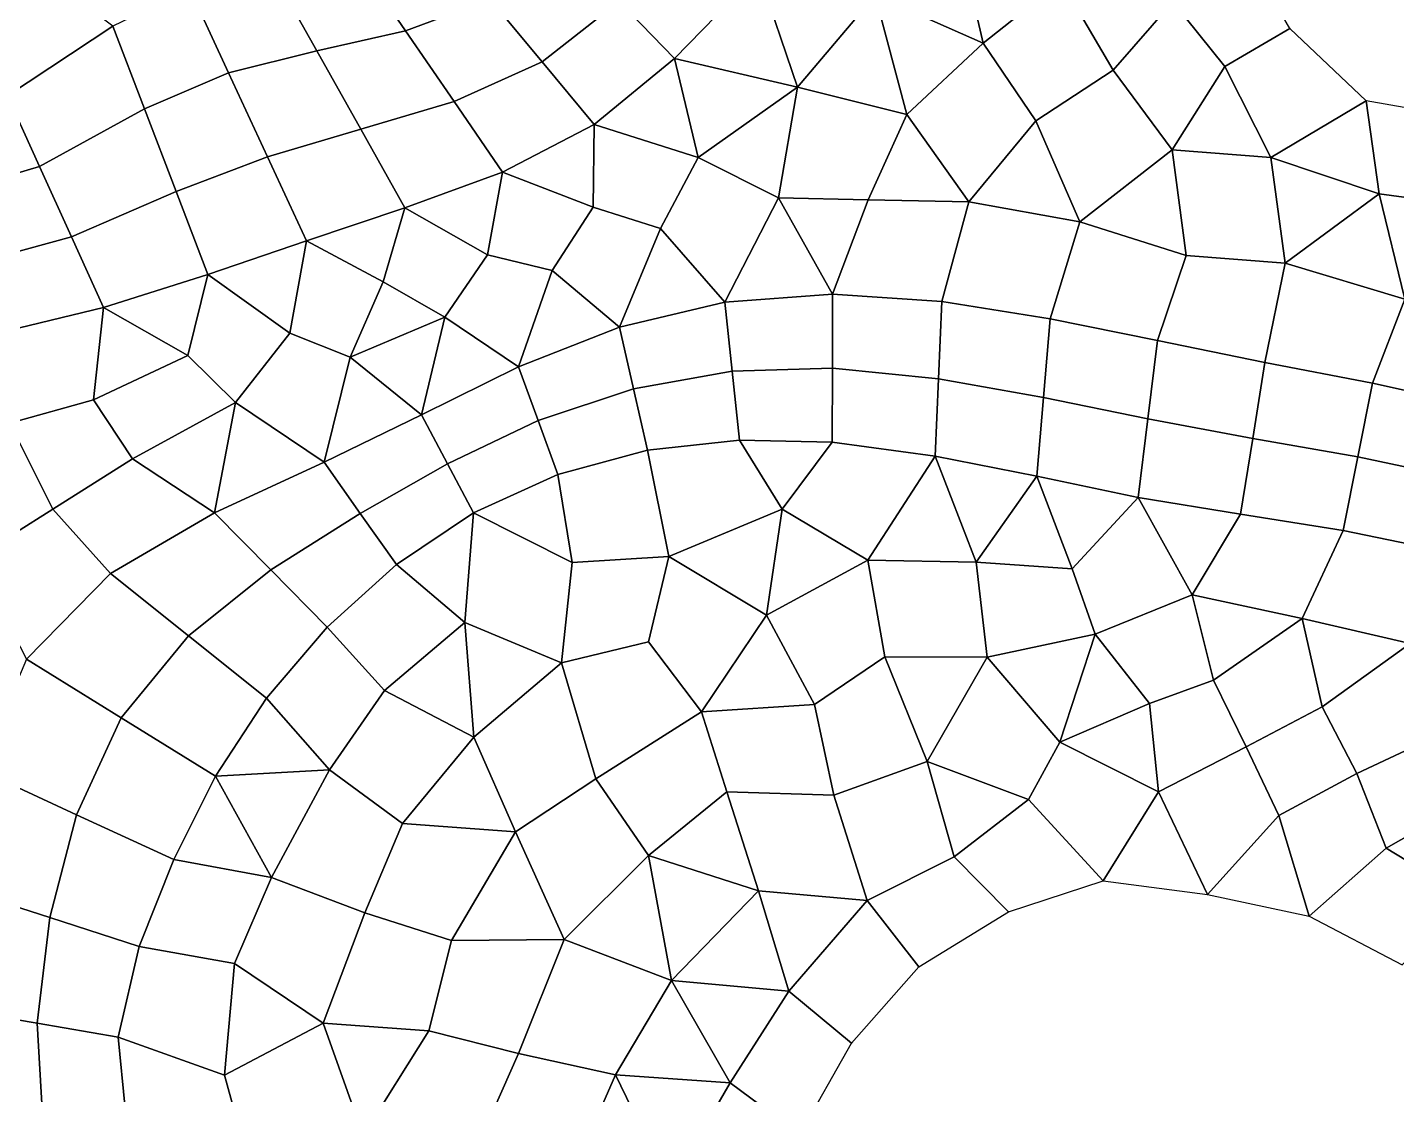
# Model space of a CAD drawing. Extents: x 380707 to 407438, y 6452841 to 6483357.
# Drawn here: x 397686 to 397881.3, y 6456480 to 6456632.3 of the extents above; entities that cross this region are included whole.
import ezdxf

# ---------------------------------------------------------------- set-up
doc = ezdxf.new("R2010")
doc.units = 0
for name, color, linetype in [('MESH_BOUND', 25, 'CONTINUOUS'), ('MESH_ELEMS', 18, 'CONTINUOUS'), ('MESH_NODES', 18, 'CONTINUOUS')]:
    doc.layers.add(name, color=color, linetype=linetype)

msp = doc.modelspace()

# ---------------------------------------------------------------- linework, layer by layer
at = {"layer": 'MESH_BOUND', "color": 25}
for points in [[(397866.105, 6456632.09, 0.313), (397859.949, 6456642.78, 0.251)], [(397876.98, 6456621.77, 0.216), (397866.105, 6456632.09, 0.313)], [(397891.352, 6456619.25, 0.274), (397876.98, 6456621.77, 0.216)], [(397825.981, 6456506.04, 1.334), (397839.489, 6456510.49, 1.379)], [(397839.489, 6456510.49, 1.379), (397854.354, 6456508.54, 0.911)], [(397854.354, 6456508.54, 0.911), (397868.858, 6456505.46, 0.708)], [(397813.192, 6456498.22, 0.614), (397825.981, 6456506.04, 1.334)], [(397868.858, 6456505.46, 0.708), (397882.133, 6456498.49, 0.506)], [(397803.576, 6456487.34, 0.458), (397813.192, 6456498.22, 0.614)], [(397796.225, 6456474.27, 0.373), (397803.576, 6456487.34, 0.458)]]:
    msp.add_polyline3d(points, dxfattribs=at)
at = {"layer": 'MESH_ELEMS', "color": 178}
for points in [[(397822.364, 6456630.04, 0.395), (397818.197, 6456648.15, 0.324), (397806.963, 6456636.88, 0.34), (397822.364, 6456630.04, 0.395)], [(397828.017, 6456649.09, 0.308), (397818.197, 6456648.15, 0.324), (397822.364, 6456630.04, 0.395), (397833.476, 6456638.84, 0.37)], [(397790.328, 6456640.15, 0.284), (397781.739, 6456648.03, -0.763), (397770.422, 6456635.94, -0.791), (397778.322, 6456627.84, 0.497)], [(397744.591, 6456645.2, -0.614), (397733.081, 6456641.86, -0.185), (397739.984, 6456631.77, -1.537), (397752.023, 6456636.28, -1.696)], [(397849.421, 6456635.92, 0.288), (397843.845, 6456645.88, 0.274), (397833.476, 6456638.84, 0.37), (397840.896, 6456626.16, 0.268)], [(397762.523, 6456644.03, -1.715), (397752.023, 6456636.28, -1.696), (397759.455, 6456627.35, -0.819), (397770.422, 6456635.94, -0.791)], [(397859.949, 6456642.78, 0.251), (397849.421, 6456635.92, 0.288), (397856.833, 6456626.68, 0.337), (397866.105, 6456632.09, 0.313)], [(397686.385, 6456641.36, -0.156), (397673.703, 6456635.24, -0.147), (397683.191, 6456622.5, -0.675), (397698.225, 6456632.45, -0.568)], [(397733.081, 6456641.86, -0.185), (397721.029, 6456640.09, -0.152), (397727.309, 6456628.91, -1.254), (397739.984, 6456631.77, -1.537)], [(397721.029, 6456640.09, -0.152), (397709.199, 6456637.76, -0.353), (397714.739, 6456625.77, -1.225), (397727.309, 6456628.91, -1.254)], [(397795.873, 6456623.76, 0.699), (397790.328, 6456640.15, 0.284), (397778.322, 6456627.84, 0.497), (397795.873, 6456623.76, 0.699)], [(397790.328, 6456640.15, 0.284), (397795.873, 6456623.76, 0.699), (397806.963, 6456636.88, 0.34), (397790.328, 6456640.15, 0.284)], [(397829.857, 6456618.92, 0.397), (397840.896, 6456626.16, 0.268), (397833.476, 6456638.84, 0.37), (397822.364, 6456630.04, 0.395)], [(397709.199, 6456637.76, -0.353), (397698.225, 6456632.45, -0.568), (397702.742, 6456620.65, -1.238), (397714.739, 6456625.77, -1.225)], [(397795.873, 6456623.76, 0.699), (397811.468, 6456619.83, 0.369), (397806.963, 6456636.88, 0.34), (397795.873, 6456623.76, 0.699)], [(397806.963, 6456636.88, 0.34), (397811.468, 6456619.83, 0.369), (397822.364, 6456630.04, 0.395), (397806.963, 6456636.88, 0.34)], [(397752.023, 6456636.28, -1.696), (397739.984, 6456631.77, -1.537), (397746.887, 6456621.69, -1.154), (397759.455, 6456627.35, -0.819)], [(397770.422, 6456635.94, -0.791), (397759.455, 6456627.35, -0.819), (397766.887, 6456618.43, 0.184), (397778.322, 6456627.84, 0.497)], [(397856.833, 6456626.68, 0.337), (397849.421, 6456635.92, 0.288), (397840.896, 6456626.16, 0.268), (397849.327, 6456614.8, 0.333)], [(397702.742, 6456620.65, -1.238), (397698.225, 6456632.45, -0.568), (397683.191, 6456622.5, -0.675), (397687.759, 6456612.44, -1.474)], [(397739.984, 6456631.77, -1.537), (397727.309, 6456628.91, -1.254), (397733.588, 6456617.73, -1.467), (397746.887, 6456621.69, -1.154)], [(397866.105, 6456632.09, 0.313), (397856.833, 6456626.68, 0.337), (397863.407, 6456613.7, 0.329), (397876.98, 6456621.77, 0.216)], [(397727.309, 6456628.91, -1.254), (397714.739, 6456625.77, -1.225), (397720.28, 6456613.78, -1.851), (397733.588, 6456617.73, -1.467)], [(397811.468, 6456619.83, 0.369), (397820.318, 6456607.37, 0.429), (397829.857, 6456618.92, 0.397), (397822.364, 6456630.04, 0.395)], [(397759.455, 6456627.35, -0.819), (397746.887, 6456621.69, -1.154), (397753.79, 6456611.61, 0.299), (397766.887, 6456618.43, 0.184)], [(397781.73, 6456613.71, 0.68), (397778.322, 6456627.84, 0.497), (397766.887, 6456618.43, 0.184), (397781.73, 6456613.71, 0.68)], [(397795.873, 6456623.76, 0.699), (397778.322, 6456627.84, 0.497), (397781.73, 6456613.71, 0.68), (397795.873, 6456623.76, 0.699)], [(397856.833, 6456626.68, 0.337), (397849.327, 6456614.8, 0.333), (397863.407, 6456613.7, 0.329), (397856.833, 6456626.68, 0.337)], [(397714.739, 6456625.77, -1.225), (397702.742, 6456620.65, -1.238), (397707.259, 6456608.84, -1.835), (397720.28, 6456613.78, -1.851)], [(397849.327, 6456614.8, 0.333), (397840.896, 6456626.16, 0.268), (397829.857, 6456618.92, 0.397), (397836.133, 6456604.54, 0.378)], [(397795.873, 6456623.76, 0.699), (397781.73, 6456613.71, 0.68), (397793.156, 6456607.96, 0.581), (397795.873, 6456623.76, 0.699)], [(397805.952, 6456607.67, 0.454), (397811.468, 6456619.83, 0.369), (397795.873, 6456623.76, 0.699), (397793.156, 6456607.96, 0.581)], [(397687.759, 6456612.44, -1.474), (397683.191, 6456622.5, -0.675), (397665.998, 6456616.98, -0.642), (397671.241, 6456607.53, -1.454)], [(397746.887, 6456621.69, -1.154), (397733.588, 6456617.73, -1.467), (397739.868, 6456606.54, 0.129), (397753.79, 6456611.61, 0.299)], [(397863.407, 6456613.7, 0.329), (397878.844, 6456608.5, 0.307), (397876.98, 6456621.77, 0.216), (397863.407, 6456613.7, 0.329)], [(397878.844, 6456608.5, 0.307), (397893.271, 6456606.58, 0.434), (397891.352, 6456619.25, 0.274), (397876.98, 6456621.77, 0.216)], [(397707.259, 6456608.84, -1.835), (397702.742, 6456620.65, -1.238), (397687.759, 6456612.44, -1.474), (397692.328, 6456602.37, -1.715)], [(397805.952, 6456607.67, 0.454), (397820.318, 6456607.37, 0.429), (397811.468, 6456619.83, 0.369), (397805.952, 6456607.67, 0.454)], [(397820.318, 6456607.37, 0.429), (397836.133, 6456604.54, 0.378), (397829.857, 6456618.92, 0.397), (397820.318, 6456607.37, 0.429)], [(397733.588, 6456617.73, -1.467), (397720.28, 6456613.78, -1.851), (397725.82, 6456601.79, 0.196), (397739.868, 6456606.54, 0.129)], [(397766.887, 6456618.43, 0.184), (397753.79, 6456611.61, 0.299), (397766.716, 6456606.6, 0.369), (397766.887, 6456618.43, 0.184)], [(397766.716, 6456606.6, 0.369), (397776.343, 6456603.56, 0.37), (397781.73, 6456613.71, 0.68), (397766.887, 6456618.43, 0.184)], [(397720.28, 6456613.78, -1.851), (397707.259, 6456608.84, -1.835), (397711.777, 6456597.03, -0.197), (397725.82, 6456601.79, 0.196)], [(397776.343, 6456603.56, 0.37), (397785.492, 6456593.05, -0.274), (397793.156, 6456607.96, 0.581), (397781.73, 6456613.71, 0.68)], [(397836.133, 6456604.54, 0.378), (397851.317, 6456599.72, 0.253), (397849.327, 6456614.8, 0.333), (397836.133, 6456604.54, 0.378)], [(397863.407, 6456613.7, 0.329), (397849.327, 6456614.8, 0.333), (397851.317, 6456599.72, 0.253), (397865.444, 6456598.63, 0.24)], [(397878.844, 6456608.5, 0.307), (397863.407, 6456613.7, 0.329), (397865.444, 6456598.63, 0.24), (397878.844, 6456608.5, 0.307)], [(397692.328, 6456602.37, -1.715), (397687.759, 6456612.44, -1.474), (397671.241, 6456607.53, -1.454), (397676.484, 6456598.07, -1.566)], [(397751.662, 6456599.82, 0.207), (397753.79, 6456611.61, 0.299), (397739.868, 6456606.54, 0.129), (397751.662, 6456599.82, 0.207)], [(397753.79, 6456611.61, 0.299), (397751.662, 6456599.82, 0.207), (397760.869, 6456597.6, 0.17), (397766.716, 6456606.6, 0.369)], [(397711.777, 6456597.03, -0.197), (397707.259, 6456608.84, -1.835), (397692.328, 6456602.37, -1.715), (397696.897, 6456592.31, 0.132)], [(397785.492, 6456593.05, -0.274), (397800.891, 6456594.19, -0.527), (397793.156, 6456607.96, 0.581), (397785.492, 6456593.05, -0.274)], [(397805.952, 6456607.67, 0.454), (397793.156, 6456607.96, 0.581), (397800.891, 6456594.19, -0.527), (397805.952, 6456607.67, 0.454)], [(397816.477, 6456593.14, -0.286), (397820.318, 6456607.37, 0.429), (397805.952, 6456607.67, 0.454), (397800.891, 6456594.19, -0.527)], [(397831.912, 6456590.7, -0.256), (397836.133, 6456604.54, 0.378), (397820.318, 6456607.37, 0.429), (397816.477, 6456593.14, -0.286)], [(397878.844, 6456608.5, 0.307), (397865.444, 6456598.63, 0.24), (397882.496, 6456593.51, 0.211), (397878.844, 6456608.5, 0.307)], [(397893.271, 6456606.58, 0.434), (397878.844, 6456608.5, 0.307), (397882.496, 6456593.51, 0.211), (397893.271, 6456606.58, 0.434)], [(397725.82, 6456601.79, 0.196), (397736.757, 6456595.97, 0.139), (397739.868, 6456606.54, 0.129), (397725.82, 6456601.79, 0.196)], [(397751.662, 6456599.82, 0.207), (397739.868, 6456606.54, 0.129), (397736.757, 6456595.97, 0.139), (397745.568, 6456590.94, 0.036)], [(397776.343, 6456603.56, 0.37), (397766.716, 6456606.6, 0.369), (397760.869, 6456597.6, 0.17), (397770.481, 6456589.48, -0.182)], [(397785.492, 6456593.05, -0.274), (397776.343, 6456603.56, 0.37), (397770.481, 6456589.48, -0.182), (397785.492, 6456593.05, -0.274)], [(397847.236, 6456587.61, -0.209), (397851.317, 6456599.72, 0.253), (397836.133, 6456604.54, 0.378), (397831.912, 6456590.7, -0.256)], [(397696.897, 6456592.31, 0.132), (397692.328, 6456602.37, -1.715), (397676.484, 6456598.07, -1.566), (397681.727, 6456588.62, -0.089)], [(397723.445, 6456588.62, 0.133), (397725.82, 6456601.79, 0.196), (397711.777, 6456597.03, -0.197), (397723.445, 6456588.62, 0.133)], [(397736.757, 6456595.97, 0.139), (397725.82, 6456601.79, 0.196), (397723.445, 6456588.62, 0.133), (397732.06, 6456585.22, 0.091)], [(397751.662, 6456599.82, 0.207), (397745.568, 6456590.94, 0.036), (397756.105, 6456583.82, -0.156), (397760.869, 6456597.6, 0.17)], [(397851.317, 6456599.72, 0.253), (397847.236, 6456587.61, -0.209), (397862.543, 6456584.44, -0.235), (397865.444, 6456598.63, 0.24)], [(397760.869, 6456597.6, 0.17), (397756.105, 6456583.82, -0.156), (397770.481, 6456589.48, -0.182), (397760.869, 6456597.6, 0.17)], [(397877.899, 6456581.52, -0.05), (397882.496, 6456593.51, 0.211), (397865.444, 6456598.63, 0.24), (397862.543, 6456584.44, -0.235)], [(397711.777, 6456597.03, -0.197), (397696.897, 6456592.31, 0.132), (397708.938, 6456585.45, 0.113), (397711.777, 6456597.03, -0.197)], [(397708.938, 6456585.45, 0.113), (397715.725, 6456578.74, 0.058), (397723.445, 6456588.62, 0.133), (397711.777, 6456597.03, -0.197)], [(397745.568, 6456590.94, 0.036), (397736.757, 6456595.97, 0.139), (397732.06, 6456585.22, 0.091), (397745.568, 6456590.94, 0.036)], [(397800.866, 6456583.63, -0.791), (397800.891, 6456594.19, -0.527), (397785.492, 6456593.05, -0.274), (397786.55, 6456583.22, -0.665)], [(397815.987, 6456582.11, -0.594), (397816.477, 6456593.14, -0.286), (397800.891, 6456594.19, -0.527), (397800.866, 6456583.63, -0.791)], [(397894.384, 6456577.85, -0.129), (397898.417, 6456590.49, 0.093), (397882.496, 6456593.51, 0.211), (397877.899, 6456581.52, -0.05)], [(397695.454, 6456579.12, 0.097), (397696.897, 6456592.31, 0.132), (397681.727, 6456588.62, -0.089), (397683.551, 6456575.78, 0.11)], [(397708.938, 6456585.45, 0.113), (397696.897, 6456592.31, 0.132), (397695.454, 6456579.12, 0.097), (397708.938, 6456585.45, 0.113)], [(397786.55, 6456583.22, -0.665), (397785.492, 6456593.05, -0.274), (397770.481, 6456589.48, -0.182), (397772.471, 6456580.7, -0.583)], [(397830.963, 6456579.47, -0.511), (397831.912, 6456590.7, -0.256), (397816.477, 6456593.14, -0.286), (397815.987, 6456582.11, -0.594)], [(397745.568, 6456590.94, 0.036), (397732.06, 6456585.22, 0.091), (397742.236, 6456577, -0.331), (397745.568, 6456590.94, 0.036)], [(397745.568, 6456590.94, 0.036), (397742.236, 6456577, -0.331), (397756.105, 6456583.82, -0.156), (397745.568, 6456590.94, 0.036)], [(397772.471, 6456580.7, -0.583), (397770.481, 6456589.48, -0.182), (397756.105, 6456583.82, -0.156), (397758.892, 6456576.16, -0.497)], [(397845.86, 6456576.41, -0.491), (397847.236, 6456587.61, -0.209), (397831.912, 6456590.7, -0.256), (397830.963, 6456579.47, -0.511)], [(397715.725, 6456578.74, 0.058), (397728.343, 6456570.22, -0.13), (397732.06, 6456585.22, 0.091), (397723.445, 6456588.62, 0.133)], [(397860.813, 6456573.62, -0.574), (397862.543, 6456584.44, -0.235), (397847.236, 6456587.61, -0.209), (397845.86, 6456576.41, -0.491)], [(397701.044, 6456570.7, 0.061), (397715.725, 6456578.74, 0.058), (397708.938, 6456585.45, 0.113), (397695.454, 6456579.12, 0.097)], [(397742.236, 6456577, -0.331), (397732.06, 6456585.22, 0.091), (397728.343, 6456570.22, -0.13), (397742.236, 6456577, -0.331)], [(397758.892, 6456576.16, -0.497), (397756.105, 6456583.82, -0.156), (397742.236, 6456577, -0.331), (397745.94, 6456570.01, -0.399)], [(397800.84, 6456573.06, 0.297), (397800.866, 6456583.63, -0.791), (397786.55, 6456583.22, -0.665), (397787.609, 6456573.39, 0.201)], [(397815.498, 6456571.08, -0.018), (397815.987, 6456582.11, -0.594), (397800.866, 6456583.63, -0.791), (397800.84, 6456573.06, 0.297)], [(397875.796, 6456571.01, -0.5), (397877.899, 6456581.52, -0.05), (397862.543, 6456584.44, -0.235), (397860.813, 6456573.62, -0.574)], [(397787.609, 6456573.39, 0.201), (397786.55, 6456583.22, -0.665), (397772.471, 6456580.7, -0.583), (397774.462, 6456571.92, 0.036)], [(397830.014, 6456568.25, -0.056), (397830.963, 6456579.47, -0.511), (397815.987, 6456582.11, -0.594), (397815.498, 6456571.08, -0.018)], [(397774.462, 6456571.92, 0.036), (397772.471, 6456580.7, -0.583), (397758.892, 6456576.16, -0.497), (397761.678, 6456568.49, -0.106)], [(397892.134, 6456567.5, -0.251), (397894.384, 6456577.85, -0.129), (397877.899, 6456581.52, -0.05), (397875.796, 6456571.01, -0.5)], [(397689.652, 6456563.52, 0.074), (397701.044, 6456570.7, 0.061), (397695.454, 6456579.12, 0.097), (397683.551, 6456575.78, 0.11)], [(397701.044, 6456570.7, 0.061), (397712.709, 6456563, -0.049), (397715.725, 6456578.74, 0.058), (397701.044, 6456570.7, 0.061)], [(397712.709, 6456563, -0.049), (397728.343, 6456570.22, -0.13), (397715.725, 6456578.74, 0.058), (397712.709, 6456563, -0.049)], [(397844.484, 6456565.2, -0.073), (397845.86, 6456576.41, -0.491), (397830.963, 6456579.47, -0.511), (397830.014, 6456568.25, -0.056)], [(397745.94, 6456570.01, -0.399), (397742.236, 6456577, -0.331), (397728.343, 6456570.22, -0.13), (397733.514, 6456562.91, -0.626)], [(397761.678, 6456568.49, -0.106), (397758.892, 6456576.16, -0.497), (397745.94, 6456570.01, -0.399), (397749.644, 6456563.02, 0.024)], [(397859.082, 6456562.8, 0.003), (397860.813, 6456573.62, -0.574), (397845.86, 6456576.41, -0.491), (397844.484, 6456565.2, -0.073)], [(397669.108, 6456570.37, 0.079), (397678.473, 6456556.47, 0.034), (397689.652, 6456563.52, 0.074), (397683.551, 6456575.78, 0.11)], [(397777.504, 6456556.75, 0.505), (397774.462, 6456571.92, 0.036), (397761.678, 6456568.49, -0.106), (397763.752, 6456555.9, 0.277)], [(397787.609, 6456573.39, 0.201), (397774.462, 6456571.92, 0.036), (397777.504, 6456556.75, 0.505), (397793.678, 6456563.52, 0.715)], [(397793.678, 6456563.52, 0.715), (397800.84, 6456573.06, 0.297), (397787.609, 6456573.39, 0.201), (397793.678, 6456563.52, 0.715)], [(397805.929, 6456556.25, 1.071), (397815.498, 6456571.08, -0.018), (397800.84, 6456573.06, 0.297), (397793.678, 6456563.52, 0.715)], [(397873.693, 6456560.49, -0.045), (397875.796, 6456571.01, -0.5), (397860.813, 6456573.62, -0.574), (397859.082, 6456562.8, 0.003)], [(397697.879, 6456554.35, -0.276), (397712.709, 6456563, -0.049), (397701.044, 6456570.7, 0.061), (397689.652, 6456563.52, 0.074)], [(397733.514, 6456562.91, -0.626), (397728.343, 6456570.22, -0.13), (397712.709, 6456563, -0.049), (397720.753, 6456554.85, -0.744)], [(397749.644, 6456563.02, 0.024), (397745.94, 6456570.01, -0.399), (397733.514, 6456562.91, -0.626), (397738.685, 6456555.61, -0.108)], [(397805.929, 6456556.25, 1.071), (397821.356, 6456555.97, 0.24), (397815.498, 6456571.08, -0.018), (397805.929, 6456556.25, 1.071)], [(397815.498, 6456571.08, -0.018), (397821.356, 6456555.97, 0.24), (397830.014, 6456568.25, -0.056), (397815.498, 6456571.08, -0.018)], [(397889.884, 6456557.16, 0.012), (397892.134, 6456567.5, -0.251), (397875.796, 6456571.01, -0.5), (397873.693, 6456560.49, -0.045)], [(397761.678, 6456568.49, -0.106), (397749.644, 6456563.02, 0.024), (397763.752, 6456555.9, 0.277), (397761.678, 6456568.49, -0.106)], [(397830.014, 6456568.25, -0.056), (397821.356, 6456555.97, 0.24), (397835.04, 6456554.99, 0.265), (397830.014, 6456568.25, -0.056)], [(397835.04, 6456554.99, 0.265), (397844.484, 6456565.2, -0.073), (397830.014, 6456568.25, -0.056), (397835.04, 6456554.99, 0.265)], [(397835.04, 6456554.99, 0.265), (397838.333, 6456545.7, 0.257), (397852.167, 6456551.29, 0.122), (397844.484, 6456565.2, -0.073)], [(397859.082, 6456562.8, 0.003), (397844.484, 6456565.2, -0.073), (397852.167, 6456551.29, 0.122), (397859.082, 6456562.8, 0.003)], [(397678.473, 6456556.47, 0.034), (397685.899, 6456542.1, -0.286), (397697.879, 6456554.35, -0.276), (397689.652, 6456563.52, 0.074)], [(397720.753, 6456554.85, -0.744), (397712.709, 6456563, -0.049), (397697.879, 6456554.35, -0.276), (397709.015, 6456545.46, -0.866)], [(397738.685, 6456555.61, -0.108), (397733.514, 6456562.91, -0.626), (397720.753, 6456554.85, -0.744), (397728.797, 6456546.69, -0.197)], [(397748.447, 6456547.35, 0.133), (397749.644, 6456563.02, 0.024), (397738.685, 6456555.61, -0.108), (397748.447, 6456547.35, 0.133)], [(397748.447, 6456547.35, 0.133), (397762.203, 6456541.59, 0.385), (397763.752, 6456555.9, 0.277), (397749.644, 6456563.02, 0.024)], [(397793.678, 6456563.52, 0.715), (397777.504, 6456556.75, 0.505), (397791.46, 6456548.38, 0.447), (397793.678, 6456563.52, 0.715)], [(397791.46, 6456548.38, 0.447), (397805.929, 6456556.25, 1.071), (397793.678, 6456563.52, 0.715), (397791.46, 6456548.38, 0.447)], [(397867.847, 6456547.91, 0.109), (397873.693, 6456560.49, -0.045), (397859.082, 6456562.8, 0.003), (397852.167, 6456551.29, 0.122)], [(397883.284, 6456544.37, 0.158), (397889.884, 6456557.16, 0.012), (397873.693, 6456560.49, -0.045), (397867.847, 6456547.91, 0.109)], [(397774.624, 6456544.6, 0.457), (397777.504, 6456556.75, 0.505), (397763.752, 6456555.9, 0.277), (397762.203, 6456541.59, 0.385)], [(397774.624, 6456544.6, 0.457), (397782.197, 6456534.6, 0.326), (397791.46, 6456548.38, 0.447), (397777.504, 6456556.75, 0.505)], [(397709.015, 6456545.46, -0.866), (397697.879, 6456554.35, -0.276), (397685.899, 6456542.1, -0.286), (397699.391, 6456533.76, -0.9)], [(397728.797, 6456546.69, -0.197), (397720.753, 6456554.85, -0.744), (397709.015, 6456545.46, -0.866), (397720.151, 6456536.57, -0.176)], [(397736.978, 6456537.64, 0.23), (397748.447, 6456547.35, 0.133), (397738.685, 6456555.61, -0.108), (397728.797, 6456546.69, -0.197)], [(397808.328, 6456542.43, 0.852), (397805.929, 6456556.25, 1.071), (397791.46, 6456548.38, 0.447), (397798.297, 6456535.67, 0.346)], [(397808.328, 6456542.43, 0.852), (397822.944, 6456542.41, 1.12), (397821.356, 6456555.97, 0.24), (397805.929, 6456556.25, 1.071)], [(397822.944, 6456542.41, 1.12), (397838.333, 6456545.7, 0.257), (397835.04, 6456554.99, 0.265), (397821.356, 6456555.97, 0.24)], [(397846.076, 6456535.81, 0.263), (397855.193, 6456539.1, 0.21), (397852.167, 6456551.29, 0.122), (397838.333, 6456545.7, 0.257)], [(397855.193, 6456539.1, 0.21), (397867.847, 6456547.91, 0.109), (397852.167, 6456551.29, 0.122), (397855.193, 6456539.1, 0.21)], [(397736.978, 6456537.64, 0.23), (397728.797, 6456546.69, -0.197), (397720.151, 6456536.57, -0.176), (397729.113, 6456526.34, 0.194)], [(397736.978, 6456537.64, 0.23), (397749.714, 6456530.98, 0.344), (397748.447, 6456547.35, 0.133), (397736.978, 6456537.64, 0.23)], [(397748.447, 6456547.35, 0.133), (397749.714, 6456530.98, 0.344), (397762.203, 6456541.59, 0.385), (397748.447, 6456547.35, 0.133)], [(397798.297, 6456535.67, 0.346), (397791.46, 6456548.38, 0.447), (397782.197, 6456534.6, 0.326), (397798.297, 6456535.67, 0.346)], [(397855.193, 6456539.1, 0.21), (397859.859, 6456529.63, 0.215), (397870.731, 6456535.33, 0.214), (397867.847, 6456547.91, 0.109)], [(397883.284, 6456544.37, 0.158), (397867.847, 6456547.91, 0.109), (397870.731, 6456535.33, 0.214), (397883.284, 6456544.37, 0.158)], [(397720.151, 6456536.57, -0.176), (397709.015, 6456545.46, -0.866), (397699.391, 6456533.76, -0.9), (397712.884, 6456525.42, -0.076)], [(397767.118, 6456525.02, 0.356), (397782.197, 6456534.6, 0.326), (397774.624, 6456544.6, 0.457), (397762.203, 6456541.59, 0.385)], [(397822.944, 6456542.41, 1.12), (397833.287, 6456530.25, 0.874), (397838.333, 6456545.7, 0.257), (397822.944, 6456542.41, 1.12)], [(397838.333, 6456545.7, 0.257), (397833.287, 6456530.25, 0.874), (397846.076, 6456535.81, 0.263), (397838.333, 6456545.7, 0.257)], [(397870.731, 6456535.33, 0.214), (397875.67, 6456525.79, 0.349), (397886.51, 6456530.9, 0.374), (397883.284, 6456544.37, 0.158)], [(397699.391, 6456533.76, -0.9), (397685.899, 6456542.1, -0.286), (397679.192, 6456526.31, -0.34), (397693.047, 6456519.91, -0.791)], [(397767.118, 6456525.02, 0.356), (397762.203, 6456541.59, 0.385), (397749.714, 6456530.98, 0.344), (397755.659, 6456517.48, 0.381)], [(397798.297, 6456535.67, 0.346), (397801.052, 6456522.72, 0.233), (397814.382, 6456527.51, 0.596), (397808.328, 6456542.43, 0.852)], [(397822.944, 6456542.41, 1.12), (397808.328, 6456542.43, 0.852), (397814.382, 6456527.51, 0.596), (397822.944, 6456542.41, 1.12)], [(397814.382, 6456527.51, 0.596), (397828.809, 6456522.1, 1.173), (397833.287, 6456530.25, 0.874), (397822.944, 6456542.41, 1.12)], [(397859.859, 6456529.63, 0.215), (397855.193, 6456539.1, 0.21), (397846.076, 6456535.81, 0.263), (397847.352, 6456523.2, 0.493)], [(397739.533, 6456518.66, 0.537), (397749.714, 6456530.98, 0.344), (397736.978, 6456537.64, 0.23), (397729.113, 6456526.34, 0.194)], [(397712.884, 6456525.42, -0.076), (397729.113, 6456526.34, 0.194), (397720.151, 6456536.57, -0.176), (397712.884, 6456525.42, -0.076)], [(397798.297, 6456535.67, 0.346), (397782.197, 6456534.6, 0.326), (397785.812, 6456523.2, 0.443), (397801.052, 6456522.72, 0.233)], [(397847.352, 6456523.2, 0.493), (397846.076, 6456535.81, 0.263), (397833.287, 6456530.25, 0.874), (397847.352, 6456523.2, 0.493)], [(397859.859, 6456529.63, 0.215), (397864.524, 6456519.83, 0.331), (397875.67, 6456525.79, 0.349), (397870.731, 6456535.33, 0.214)], [(397712.884, 6456525.42, -0.076), (397699.391, 6456533.76, -0.9), (397693.047, 6456519.91, -0.791), (397706.902, 6456513.51, -0.037)], [(397767.118, 6456525.02, 0.356), (397774.614, 6456514.12, 0.391), (397785.812, 6456523.2, 0.443), (397782.197, 6456534.6, 0.326)], [(397755.659, 6456517.48, 0.381), (397749.714, 6456530.98, 0.344), (397739.533, 6456518.66, 0.537), (397755.659, 6456517.48, 0.381)], [(397886.51, 6456530.9, 0.374), (397875.67, 6456525.79, 0.349), (397879.847, 6456515.17, 0.321), (397891.731, 6456521.91, 0.533)], [(397847.352, 6456523.2, 0.493), (397833.287, 6456530.25, 0.874), (397828.809, 6456522.1, 1.173), (397839.489, 6456510.49, 1.379)], [(397864.524, 6456519.83, 0.331), (397859.859, 6456529.63, 0.215), (397847.352, 6456523.2, 0.493), (397854.354, 6456508.54, 0.911)], [(397818.223, 6456513.9, 0.658), (397814.382, 6456527.51, 0.596), (397801.052, 6456522.72, 0.233), (397805.828, 6456507.7, 0.243)], [(397814.382, 6456527.51, 0.596), (397818.223, 6456513.9, 0.658), (397828.809, 6456522.1, 1.173), (397814.382, 6456527.51, 0.596)], [(397693.047, 6456519.91, -0.791), (397679.192, 6456526.31, -0.34), (397676.473, 6456509.36, -0.3), (397689.222, 6456505.25, -0.631)], [(397706.902, 6456513.51, -0.037), (397720.873, 6456510.98, 0.143), (397712.884, 6456525.42, -0.076), (397706.902, 6456513.51, -0.037)], [(397712.884, 6456525.42, -0.076), (397720.873, 6456510.98, 0.143), (397729.113, 6456526.34, 0.194), (397712.884, 6456525.42, -0.076)], [(397720.873, 6456510.98, 0.143), (397734.178, 6456505.94, 0.456), (397739.533, 6456518.66, 0.537), (397729.113, 6456526.34, 0.194)], [(397755.659, 6456517.48, 0.381), (397762.61, 6456502.12, 0.515), (397774.614, 6456514.12, 0.391), (397767.118, 6456525.02, 0.356)], [(397864.524, 6456519.83, 0.331), (397868.858, 6456505.46, 0.708), (397879.847, 6456515.17, 0.321), (397875.67, 6456525.79, 0.349)], [(397790.32, 6456509.06, 0.408), (397785.812, 6456523.2, 0.443), (397774.614, 6456514.12, 0.391), (397790.32, 6456509.06, 0.408)], [(397801.052, 6456522.72, 0.233), (397785.812, 6456523.2, 0.443), (397790.32, 6456509.06, 0.408), (397805.828, 6456507.7, 0.243)], [(397847.352, 6456523.2, 0.493), (397839.489, 6456510.49, 1.379), (397854.354, 6456508.54, 0.911), (397847.352, 6456523.2, 0.493)], [(397828.809, 6456522.1, 1.173), (397818.223, 6456513.9, 0.658), (397825.981, 6456506.04, 1.334), (397839.489, 6456510.49, 1.379)], [(397891.731, 6456521.91, 0.533), (397879.847, 6456515.17, 0.321), (397891.93, 6456507.84, 0.285), (397891.731, 6456521.91, 0.533)], [(397706.902, 6456513.51, -0.037), (397693.047, 6456519.91, -0.791), (397689.222, 6456505.25, -0.631), (397701.97, 6456501.14, 0.242)], [(397864.524, 6456519.83, 0.331), (397854.354, 6456508.54, 0.911), (397868.858, 6456505.46, 0.708), (397864.524, 6456519.83, 0.331)], [(397746.534, 6456501.96, 0.458), (397755.659, 6456517.48, 0.381), (397739.533, 6456518.66, 0.537), (397734.178, 6456505.94, 0.456)], [(397755.659, 6456517.48, 0.381), (397746.534, 6456501.96, 0.458), (397762.61, 6456502.12, 0.515), (397755.659, 6456517.48, 0.381)], [(397715.581, 6456498.71, 0.11), (397720.873, 6456510.98, 0.143), (397706.902, 6456513.51, -0.037), (397701.97, 6456501.14, 0.242)], [(397774.614, 6456514.12, 0.391), (397762.61, 6456502.12, 0.515), (397777.924, 6456496.27, 0.458), (397774.614, 6456514.12, 0.391)], [(397774.614, 6456514.12, 0.391), (397777.924, 6456496.27, 0.458), (397790.32, 6456509.06, 0.408), (397774.614, 6456514.12, 0.391)], [(397818.223, 6456513.9, 0.658), (397805.828, 6456507.7, 0.243), (397813.192, 6456498.22, 0.614), (397825.981, 6456506.04, 1.334)], [(397882.133, 6456498.49, 0.506), (397891.93, 6456507.84, 0.285), (397879.847, 6456515.17, 0.321), (397868.858, 6456505.46, 0.708)], [(397734.178, 6456505.94, 0.456), (397720.873, 6456510.98, 0.143), (397715.581, 6456498.71, 0.11), (397728.234, 6456490.18, 0.39)], [(397689.222, 6456505.25, -0.631), (397676.473, 6456509.36, -0.3), (397675.881, 6456492.15, -0.25), (397687.429, 6456490.17, -0.64)], [(397794.637, 6456494.72, 0.218), (397790.32, 6456509.06, 0.408), (397777.924, 6456496.27, 0.458), (397794.637, 6456494.72, 0.218)], [(397805.828, 6456507.7, 0.243), (397790.32, 6456509.06, 0.408), (397794.637, 6456494.72, 0.218), (397805.828, 6456507.7, 0.243)], [(397805.828, 6456507.7, 0.243), (397794.637, 6456494.72, 0.218), (397803.576, 6456487.34, 0.458), (397813.192, 6456498.22, 0.614)], [(397743.291, 6456489.07, 0.462), (397746.534, 6456501.96, 0.458), (397734.178, 6456505.94, 0.456), (397728.234, 6456490.18, 0.39)], [(397701.97, 6456501.14, 0.242), (397689.222, 6456505.25, -0.631), (397687.429, 6456490.17, -0.64), (397698.977, 6456488.19, -0.016)], [(397756.067, 6456485.87, 0.513), (397762.61, 6456502.12, 0.515), (397746.534, 6456501.96, 0.458), (397743.291, 6456489.07, 0.462)], [(397769.901, 6456482.81, 0.514), (397777.924, 6456496.27, 0.458), (397762.61, 6456502.12, 0.515), (397756.067, 6456485.87, 0.513)], [(397698.977, 6456488.19, -0.016), (397714.146, 6456482.77, 0.125), (397715.581, 6456498.71, 0.11), (397701.97, 6456501.14, 0.242)], [(397728.234, 6456490.18, 0.39), (397715.581, 6456498.71, 0.11), (397714.146, 6456482.77, 0.125), (397728.234, 6456490.18, 0.39)], [(397786.296, 6456481.67, 0.167), (397777.924, 6456496.27, 0.458), (397769.901, 6456482.81, 0.514), (397786.296, 6456481.67, 0.167)], [(397794.637, 6456494.72, 0.218), (397777.924, 6456496.27, 0.458), (397786.296, 6456481.67, 0.167), (397794.637, 6456494.72, 0.218)], [(397786.296, 6456481.67, 0.167), (397796.225, 6456474.27, 0.373), (397803.576, 6456487.34, 0.458), (397794.637, 6456494.72, 0.218)], [(397675.881, 6456492.15, -0.25), (397675.757, 6456479.71, -0.339), (397688.357, 6456473.77, -0.526), (397687.429, 6456490.17, -0.64)], [(397687.429, 6456490.17, -0.64), (397688.357, 6456473.77, -0.526), (397700.956, 6456467.83, 0.013), (397698.977, 6456488.19, -0.016)], [(397733.932, 6456474.13, 0.461), (397728.234, 6456490.18, 0.39), (397714.146, 6456482.77, 0.125), (397718.069, 6456468.59, 0.357)], [(397743.291, 6456489.07, 0.462), (397728.234, 6456490.18, 0.39), (397733.932, 6456474.13, 0.461), (397743.291, 6456489.07, 0.462)], [(397700.956, 6456467.83, 0.013), (397718.069, 6456468.59, 0.357), (397714.146, 6456482.77, 0.125), (397698.977, 6456488.19, -0.016)], [(397750.049, 6456472.19, 0.606), (397756.067, 6456485.87, 0.513), (397743.291, 6456489.07, 0.462), (397733.932, 6456474.13, 0.461)], [(397763.972, 6456469.18, 0.504), (397769.901, 6456482.81, 0.514), (397756.067, 6456485.87, 0.513), (397750.049, 6456472.19, 0.606)], [(397769.901, 6456482.81, 0.514), (397763.972, 6456469.18, 0.504), (397777.651, 6456466.84, 0.29), (397769.901, 6456482.81, 0.514)], [(397786.296, 6456481.67, 0.167), (397769.901, 6456482.81, 0.514), (397777.651, 6456466.84, 0.29), (397786.296, 6456481.67, 0.167)], [(397796.225, 6456474.27, 0.373), (397786.296, 6456481.67, 0.167), (397777.651, 6456466.84, 0.29), (397789.448, 6456460.92, 0.306)]]:
    msp.add_3dface(points, dxfattribs=at)
at = {"layer": 'MESH_NODES', "color": 18}
for p in [(397739.984, 6456631.77, -1.537), (397866.105, 6456632.09, 0.313), (397727.309, 6456628.91, -1.254), (397822.364, 6456630.04, 0.395), (397759.455, 6456627.35, -0.819), (397778.322, 6456627.84, 0.497), (397856.833, 6456626.68, 0.337), (397714.739, 6456625.77, -1.225), (397840.896, 6456626.16, 0.268), (397795.873, 6456623.76, 0.699), (397746.887, 6456621.69, -1.154), (397876.98, 6456621.77, 0.216), (397702.742, 6456620.65, -1.238), (397811.468, 6456619.83, 0.369), (397829.857, 6456618.92, 0.397), (397733.588, 6456617.73, -1.467), (397766.887, 6456618.43, 0.184), (397720.28, 6456613.78, -1.851), (397781.73, 6456613.71, 0.68), (397849.327, 6456614.8, 0.333), (397863.407, 6456613.7, 0.329), (397687.759, 6456612.44, -1.474), (397753.79, 6456611.61, 0.299), (397707.259, 6456608.84, -1.835), (397793.156, 6456607.96, 0.581), (397805.952, 6456607.67, 0.454), (397820.318, 6456607.37, 0.429), (397878.844, 6456608.5, 0.307), (397739.868, 6456606.54, 0.129), (397766.716, 6456606.6, 0.369), (397776.343, 6456603.56, 0.37), (397836.133, 6456604.54, 0.378), (397692.328, 6456602.37, -1.715), (397725.82, 6456601.79, 0.196), (397751.662, 6456599.82, 0.207), (397851.317, 6456599.72, 0.253), (397760.869, 6456597.6, 0.17), (397865.444, 6456598.63, 0.24), (397711.777, 6456597.03, -0.197), (397736.757, 6456595.97, 0.139), (397800.891, 6456594.19, -0.527), (397696.897, 6456592.31, 0.132), (397785.492, 6456593.05, -0.274), (397816.477, 6456593.14, -0.286), (397745.568, 6456590.94, 0.036), (397770.481, 6456589.48, -0.182), (397831.912, 6456590.7, -0.256), (397723.445, 6456588.62, 0.133), (397847.236, 6456587.61, -0.209), (397708.938, 6456585.45, 0.113), (397732.06, 6456585.22, 0.091), (397756.105, 6456583.82, -0.156), (397800.866, 6456583.63, -0.791), (397862.543, 6456584.44, -0.235), (397786.55, 6456583.22, -0.665), (397815.987, 6456582.11, -0.594), (397772.471, 6456580.7, -0.583), (397877.899, 6456581.52, -0.05), (397695.454, 6456579.12, 0.097), (397715.725, 6456578.74, 0.058), (397830.963, 6456579.47, -0.511), (397742.236, 6456577, -0.331), (397758.892, 6456576.16, -0.497), (397845.86, 6456576.41, -0.491), (397774.462, 6456571.92, 0.036), (397787.609, 6456573.39, 0.201), (397800.84, 6456573.06, 0.297), (397860.813, 6456573.62, -0.574), (397701.044, 6456570.7, 0.061), (397728.343, 6456570.22, -0.13), (397745.94, 6456570.01, -0.399), (397815.498, 6456571.08, -0.018), (397875.796, 6456571.01, -0.5), (397761.678, 6456568.49, -0.106), (397830.014, 6456568.25, -0.056), (397844.484, 6456565.2, -0.073), (397689.652, 6456563.52, 0.074), (397712.709, 6456563, -0.049), (397733.514, 6456562.91, -0.626), (397749.644, 6456563.02, 0.024), (397793.678, 6456563.52, 0.715), (397859.082, 6456562.8, 0.003), (397873.693, 6456560.49, -0.045), (397777.504, 6456556.75, 0.505), (397697.879, 6456554.35, -0.276), (397720.753, 6456554.85, -0.744), (397738.685, 6456555.61, -0.108), (397763.752, 6456555.9, 0.277), (397805.929, 6456556.25, 1.071), (397821.356, 6456555.97, 0.24), (397835.04, 6456554.99, 0.265), (397852.167, 6456551.29, 0.122), (397728.797, 6456546.69, -0.197), (397748.447, 6456547.35, 0.133), (397791.46, 6456548.38, 0.447), (397867.847, 6456547.91, 0.109), (397709.015, 6456545.46, -0.866), (397774.624, 6456544.6, 0.457), (397838.333, 6456545.7, 0.257), (397762.203, 6456541.59, 0.385), (397808.328, 6456542.43, 0.852), (397822.944, 6456542.41, 1.12), (397855.193, 6456539.1, 0.21), (397736.978, 6456537.64, 0.23), (397720.151, 6456536.57, -0.176), (397798.297, 6456535.67, 0.346), (397846.076, 6456535.81, 0.263), (397870.731, 6456535.33, 0.214), (397699.391, 6456533.76, -0.9), (397782.197, 6456534.6, 0.326), (397749.714, 6456530.98, 0.344), (397833.287, 6456530.25, 0.874), (397859.859, 6456529.63, 0.215), (397814.382, 6456527.51, 0.596), (397712.884, 6456525.42, -0.076), (397729.113, 6456526.34, 0.194), (397767.118, 6456525.02, 0.356), (397875.67, 6456525.79, 0.349), (397785.812, 6456523.2, 0.443), (397847.352, 6456523.2, 0.493), (397801.052, 6456522.72, 0.233), (397828.809, 6456522.1, 1.173), (397693.047, 6456519.91, -0.791), (397864.524, 6456519.83, 0.331), (397739.533, 6456518.66, 0.537), (397755.659, 6456517.48, 0.381), (397706.902, 6456513.51, -0.037), (397774.614, 6456514.12, 0.391), (397818.223, 6456513.9, 0.658), (397879.847, 6456515.17, 0.321), (397720.873, 6456510.98, 0.143), (397839.489, 6456510.49, 1.379), (397790.32, 6456509.06, 0.408), (397805.828, 6456507.7, 0.243), (397854.354, 6456508.54, 0.911), (397734.178, 6456505.94, 0.456), (397825.981, 6456506.04, 1.334), (397689.222, 6456505.25, -0.631), (397868.858, 6456505.46, 0.708), (397746.534, 6456501.96, 0.458), (397762.61, 6456502.12, 0.515), (397701.97, 6456501.14, 0.242), (397715.581, 6456498.71, 0.11), (397813.192, 6456498.22, 0.614), (397777.924, 6456496.27, 0.458), (397794.637, 6456494.72, 0.218), (397687.429, 6456490.17, -0.64), (397728.234, 6456490.18, 0.39), (397698.977, 6456488.19, -0.016), (397743.291, 6456489.07, 0.462), (397803.576, 6456487.34, 0.458), (397756.067, 6456485.87, 0.513), (397714.146, 6456482.77, 0.125), (397769.901, 6456482.81, 0.514), (397786.296, 6456481.67, 0.167)]:
    msp.add_point(p, dxfattribs=at)

doc.saveas('drawing.dxf')
